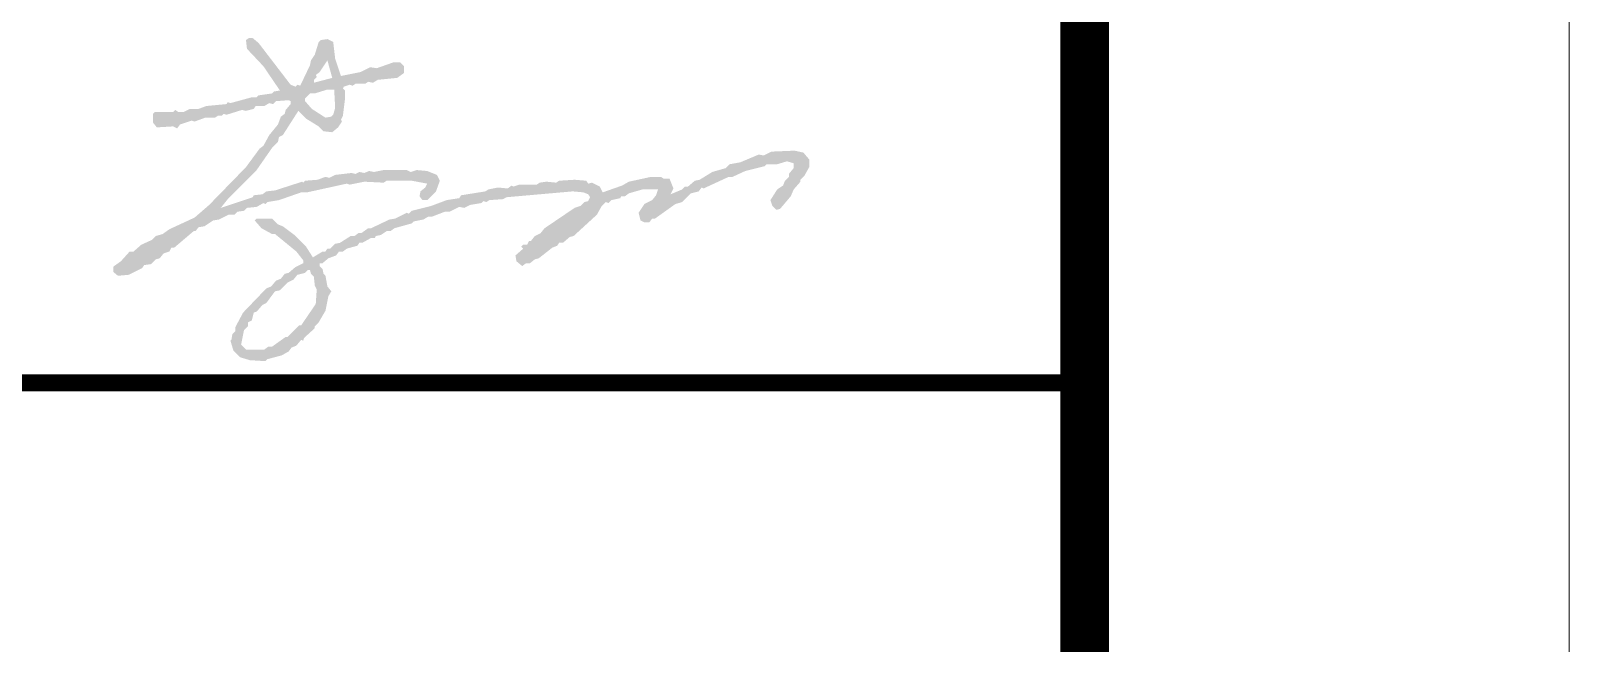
# Model space of a CAD drawing. Extents: x 3753737 to 4713801, y -857380 to 24339.
# Drawn here: x 4142237 to 4145411, y -618590 to -617328 of the extents above; entities that cross this region are included whole.
import ezdxf

# ---------------------------------------------------------------- set-up
doc = ezdxf.new("R2010")
doc.units = 0
doc.header["$LTSCALE"] = 1000
doc.header["$MEASUREMENT"] = 0
doc.layers.get('0').update_dxf_attribs({"linetype": 'CONTINUOUS'})
doc.layers.add('!!电气', color=1, linetype='CONTINUOUS')
doc.layers.add('图框', color=147, linetype='CONTINUOUS', lineweight=20)

# ---------------------------------------------------------------- blocks, each defined once
blk = doc.blocks.new('A$C72CB06F2')
at = {"linetype": 'Continuous'}
h = blk.add_hatch(color=0, dxfattribs=at)
h.dxf.hatch_style = 1
h.paths.add_polyline_path([(-1590.2, -28581.3), (-1590.2, -28575.3), (-1584.2, -28569.3), (-1586.2, -28565.3), (-1578.2, -28559.3), (-1562.2, -28535.3), (-1552.2, -28571.3)], flags=16)
h.paths.add_polyline_path([(-1608.2, -28619.3), (-1608.2, -28613.3), (-1598.2, -28603.3), (-1588.2, -28603.3), (-1562.2, -28595.3), (-1548.2, -28595.3), (-1546.2, -28633.3), (-1550.2, -28647.3), (-1554.2, -28651.3), (-1566.2, -28653.3), (-1594.2, -28635.3)], flags=16)
h.paths.add_polyline_path([(-1740.2, -29121.3), (-1734.2, -29091.3), (-1726.2, -29083.3), (-1726.2, -29075.3), (-1718.2, -29071.3), (-1714.2, -29055.3), (-1708.2, -29053.3), (-1696.2, -29039.3), (-1688.2, -29035.3), (-1670.2, -29011.3), (-1660.2, -29009.3), (-1644.2, -28993.3), (-1632.2, -28987.3), (-1624.2, -28977.3), (-1608.2, -28973.3), (-1602.2, -28967.3), (-1598.2, -28967.3), (-1596.2, -28975.3), (-1590.2, -28981.3), (-1588.2, -28999.3), (-1584.2, -29007.3), (-1586.2, -29037.3), (-1616.2, -29081.3), (-1620.2, -29081.3), (-1644.2, -29105.3), (-1648.2, -29105.3), (-1676.2, -29125.3), (-1684.2, -29125.3), (-1692.2, -29131.3), (-1730.2, -29131.3)], flags=16)
h.paths.add_polyline_path([(-1760.2, -29111.3), (-1762.2, -29113.3), (-1756.2, -29133.3), (-1742.2, -29147.3), (-1722.2, -29153.3), (-1690.2, -29155.3), (-1686.2, -29151.3), (-1656.2, -29143.3), (-1642.2, -29135.3), (-1636.2, -29127.3), (-1626.2, -29123.3), (-1616.2, -29111.3), (-1612.2, -29113.3), (-1610.2, -29107.3), (-1588.2, -29087.3), (-1588.2, -29083.3), (-1580.2, -29075.3), (-1566.2, -29051.3), (-1560.2, -29021.3), (-1554.2, -29011.3), (-1562.2, -29001.3), (-1566.2, -28979.3), (-1570.2, -28975.3), (-1572.2, -28965.3), (-1578.2, -28959.3), (-1578.2, -28953.3), (-1572.2, -28953.3), (-1560.2, -28943.3), (-1544.2, -28937.3), (-1538.2, -28929.3), (-1530.2, -28929.3), (-1522.2, -28923.3), (-1500.2, -28917.3), (-1496.2, -28911.3), (-1490.2, -28911.3), (-1472.2, -28901.3), (-1464.2, -28901.3), (-1462.2, -28897.3), (-1452.2, -28895.3), (-1440.2, -28887.3), (-1432.2, -28887.3), (-1424.2, -28881.3), (-1388.2, -28871.3), (-1384.2, -28867.3), (-1364.2, -28863.3), (-1354.2, -28857.3), (-1346.2, -28857.3), (-1320.2, -28847.3), (-1310.2, -28847.3), (-1290.2, -28837.3), (-1280.2, -28839.3), (-1268.2, -28833.3), (-1244.2, -28829.3), (-1240.2, -28825.3), (-1234.2, -28827.3), (-1228.2, -28823.3), (-1200.2, -28821.3), (-1192.2, -28817.3), (-1056.2, -28805.3), (-1034.2, -28807.3), (-1024.2, -28811.3), (-1020.2, -28817.3), (-1024.2, -28825.3), (-1032.2, -28827.3), (-1040.2, -28835.3), (-1052.2, -28839.3), (-1114.2, -28881.3), (-1122.2, -28891.3), (-1134.2, -28897.3), (-1142.2, -28907.3), (-1146.2, -28907.3), (-1150.2, -28915.3), (-1158.2, -28915.3), (-1162.2, -28919.3), (-1158.2, -28923.3), (-1174.2, -28937.3), (-1172.2, -28949.3), (-1160.2, -28959.3), (-1152.2, -28953.3), (-1144.2, -28953.3), (-1134.2, -28945.3), (-1126.2, -28943.3), (-1098.2, -28921.3), (-1088.2, -28917.3), (-1084.2, -28911.3), (-1076.2, -28911.3), (-1062.2, -28899.3), (-1054.2, -28897.3), (-1006.2, -28853.3), (-996.2, -28835.3), (-988.2, -28827.3), (-982.2, -28829.3), (-976.2, -28823.3), (-958.2, -28819.3), (-956.2, -28815.3), (-948.2, -28815.3), (-940.2, -28809.3), (-912.2, -28801.3), (-880.2, -28801.3), (-884.2, -28813.3), (-892.2, -28823.3), (-908.2, -28831.3), (-920.2, -28849.3), (-916.2, -28865.3), (-908.2, -28869.3), (-898.2, -28869.3), (-892.2, -28861.3), (-886.2, -28861.3), (-844.2, -28831.3), (-830.2, -28827.3), (-812.2, -28809.3), (-796.2, -28805.3), (-790.2, -28797.3), (-786.2, -28799.3), (-734.2, -28775.3), (-726.2, -28775.3), (-700.2, -28763.3), (-660.2, -28753.3), (-656.2, -28749.3), (-634.2, -28749.3), (-614.2, -28743.3), (-600.2, -28747.3), (-600.2, -28757.3), (-610.2, -28769.3), (-610.2, -28775.3), (-618.2, -28783.3), (-622.2, -28793.3), (-634.2, -28801.3), (-648.2, -28823.3), (-644.2, -28835.3), (-636.2, -28843.3), (-628.2, -28841.3), (-606.2, -28815.3), (-600.2, -28801.3), (-586.2, -28785.3), (-586.2, -28781.3), (-578.2, -28773.3), (-568.2, -28755.3), (-568.2, -28739.3), (-580.2, -28725.3), (-598.2, -28721.3), (-646.2, -28723.3), (-662.2, -28731.3), (-672.2, -28729.3), (-710.2, -28745.3), (-732.2, -28749.3), (-740.2, -28757.3), (-768.2, -28765.3), (-794.2, -28781.3), (-804.2, -28783.3), (-818.2, -28795.3), (-824.2, -28795.3), (-830.2, -28801.3), (-854.2, -28811.3), (-848.2, -28799.3), (-856.2, -28779.3), (-868.2, -28779.3), (-874.2, -28775.3), (-894.2, -28775.3), (-940.2, -28785.3), (-954.2, -28793.3), (-994.2, -28807.3), (-1000.2, -28795.3), (-1016.2, -28787.3), (-1024.2, -28789.3), (-1028.2, -28783.3), (-1052.2, -28781.3), (-1084.2, -28783.3), (-1090.2, -28787.3), (-1110.2, -28785.3), (-1124.2, -28787.3), (-1130.2, -28791.3), (-1166.2, -28791.3), (-1178.2, -28795.3), (-1182.2, -28793.3), (-1190.2, -28799.3), (-1210.2, -28797.3), (-1230.2, -28801.3), (-1236.2, -28805.3), (-1286.2, -28813.3), (-1290.2, -28819.3), (-1316.2, -28823.3), (-1348.2, -28835.3), (-1388.2, -28845.3), (-1394.2, -28851.3), (-1398.2, -28849.3), (-1422.2, -28861.3), (-1434.2, -28863.3), (-1472.2, -28881.3), (-1478.2, -28881.3), (-1492.2, -28891.3), (-1498.2, -28891.3), (-1506.2, -28897.3), (-1514.2, -28897.3), (-1536.2, -28911.3), (-1546.2, -28913.3), (-1556.2, -28923.3), (-1562.2, -28923.3), (-1566.2, -28929.3), (-1572.2, -28929.3), (-1592.2, -28941.3), (-1606.2, -28919.3), (-1630.2, -28895.3), (-1654.2, -28877.3), (-1664.2, -28873.3), (-1676.2, -28861.3), (-1708.2, -28861.3), (-1712.2, -28865.3), (-1698.2, -28881.3), (-1676.2, -28893.3), (-1670.2, -28893.3), (-1626.2, -28929.3), (-1612.2, -28947.3), (-1612.2, -28953.3), (-1628.2, -28961.3), (-1642.2, -28973.3), (-1650.2, -28975.3), (-1658.2, -28985.3), (-1668.2, -28989.3), (-1678.2, -29001.3), (-1688.2, -29005.3), (-1736.2, -29055.3), (-1752.2, -29085.3), (-1752.2, -29093.3), (-1758.2, -29099.3)])
h.paths.add_polyline_path([(-2002.2, -28959.3), (-2004.2, -28961.3), (-2004.2, -28971.3), (-1994.2, -28979.3), (-1972.2, -28977.3), (-1944.2, -28963.3), (-1940.2, -28957.3), (-1926.2, -28955.3), (-1916.2, -28945.3), (-1908.2, -28943.3), (-1900.2, -28933.3), (-1888.2, -28929.3), (-1884.2, -28921.3), (-1878.2, -28921.3), (-1838.2, -28887.3), (-1834.2, -28887.3), (-1828.2, -28879.3), (-1816.2, -28877.3), (-1798.2, -28865.3), (-1786.2, -28863.3), (-1766.2, -28853.3), (-1754.2, -28853.3), (-1748.2, -28847.3), (-1734.2, -28845.3), (-1728.2, -28839.3), (-1708.2, -28837.3), (-1694.2, -28829.3), (-1690.2, -28831.3), (-1686.2, -28827.3), (-1662.2, -28823.3), (-1616.2, -28807.3), (-1604.2, -28807.3), (-1522.2, -28789.3), (-1516.2, -28791.3), (-1486.2, -28785.3), (-1446.2, -28787.3), (-1440.2, -28783.3), (-1388.2, -28783.3), (-1356.2, -28789.3), (-1360.2, -28797.3), (-1370.2, -28805.3), (-1372.2, -28815.3), (-1366.2, -28823.3), (-1356.2, -28823.3), (-1338.2, -28805.3), (-1330.2, -28783.3), (-1336.2, -28771.3), (-1356.2, -28763.3), (-1378.2, -28761.3), (-1390.2, -28765.3), (-1398.2, -28761.3), (-1446.2, -28761.3), (-1466.2, -28765.3), (-1476.2, -28763.3), (-1486.2, -28767.3), (-1496.2, -28765.3), (-1504.2, -28769.3), (-1512.2, -28767.3), (-1546.2, -28771.3), (-1558.2, -28777.3), (-1566.2, -28775.3), (-1582.2, -28781.3), (-1608.2, -28783.3), (-1612.2, -28787.3), (-1614.2, -28785.3), (-1670.2, -28803.3), (-1688.2, -28805.3), (-1696.2, -28811.3), (-1714.2, -28813.3), (-1716.2, -28817.3), (-1782.2, -28839.3), (-1766.2, -28819.3), (-1708.2, -28761.3), (-1676.2, -28715.3), (-1664.2, -28703.3), (-1662.2, -28693.3), (-1654.2, -28689.3), (-1622.2, -28639.3), (-1606.2, -28655.3), (-1580.2, -28671.3), (-1570.2, -28681.3), (-1552.2, -28683.3), (-1540.2, -28673.3), (-1532.2, -28661.3), (-1534.2, -28657.3), (-1530.2, -28649.3), (-1526.2, -28617.3), (-1526.2, -28597.3), (-1530.2, -28593.3), (-1528.2, -28589.3), (-1516.2, -28585.3), (-1510.2, -28587.3), (-1504.2, -28583.3), (-1484.2, -28583.3), (-1478.2, -28579.3), (-1468.2, -28581.3), (-1458.2, -28575.3), (-1418.2, -28571.3), (-1404.2, -28561.3), (-1404.2, -28547.3), (-1412.2, -28539.3), (-1426.2, -28539.3), (-1460.2, -28551.3), (-1474.2, -28549.3), (-1494.2, -28559.3), (-1534.2, -28567.3), (-1546.2, -28531.3), (-1550.2, -28497.3), (-1562.2, -28491.3), (-1576.2, -28493.3), (-1580.2, -28497.3), (-1588.2, -28523.3), (-1596.2, -28535.3), (-1598.2, -28545.3), (-1618.2, -28587.3), (-1624.2, -28585.3), (-1628.2, -28589.3), (-1638.2, -28585.3), (-1704.2, -28499.3), (-1716.2, -28489.3), (-1724.2, -28489.3), (-1730.2, -28493.3), (-1728.2, -28511.3), (-1694.2, -28547.3), (-1660.2, -28597.3), (-1672.2, -28599.3), (-1676.2, -28603.3), (-1704.2, -28607.3), (-1708.2, -28611.3), (-1718.2, -28611.3), (-1762.2, -28623.3), (-1768.2, -28621.3), (-1770.2, -28625.3), (-1812.2, -28629.3), (-1828.2, -28635.3), (-1846.2, -28635.3), (-1858.2, -28641.3), (-1870.2, -28641.3), (-1876.2, -28637.3), (-1880.2, -28641.3), (-1918.2, -28641.3), (-1922.2, -28645.3), (-1922.2, -28663.3), (-1914.2, -28673.3), (-1880.2, -28671.3), (-1872.2, -28675.3), (-1866.2, -28667.3), (-1842.2, -28659.3), (-1836.2, -28661.3), (-1814.2, -28653.3), (-1794.2, -28653.3), (-1788.2, -28649.3), (-1780.2, -28649.3), (-1776.2, -28645.3), (-1770.2, -28647.3), (-1738.2, -28637.3), (-1730.2, -28639.3), (-1714.2, -28635.3), (-1710.2, -28629.3), (-1692.2, -28629.3), (-1682.2, -28623.3), (-1674.2, -28625.3), (-1668.2, -28619.3), (-1642.2, -28617.3), (-1638.2, -28619.3), (-1638.2, -28625.3), (-1648.2, -28637.3), (-1650.2, -28645.3), (-1658.2, -28651.3), (-1664.2, -28667.3), (-1682.2, -28689.3), (-1694.2, -28711.3), (-1702.2, -28717.3), (-1730.2, -28755.3), (-1806.2, -28833.3), (-1836.2, -28859.3), (-1888.2, -28883.3), (-1902.2, -28893.3), (-1916.2, -28897.3), (-1924.2, -28905.3), (-1946.2, -28915.3), (-1962.2, -28929.3), (-1970.2, -28929.3), (-1988.2, -28949.3)])
at = {"layer": '图框', "const_width": 35}
blk.add_lwpolyline([(-7000, -29199.7), (0, -29199.7)], dxfattribs=at)

msp = doc.modelspace()

# ---------------------------------------------------------------- linework, layer by layer
at = {"layer": '图框'}
msp.add_lwpolyline([(4086010.8, -587899.4), (4145410.6, -587899.4), (4145410.6, -629853.6), (4086010.8, -629853.6)], close=True, dxfattribs=at)
at = {"layer": '图框', "const_width": 100}
msp.add_lwpolyline([(4088510.8, -628853.6), (4144410.8, -628853.6), (4144410.8, -588853.6), (4088510.8, -588853.6)], close=True, dxfattribs=at)

# ---------------------------------------------------------------- block references
at = {"layer": '!!电气', "color": 2}
msp.add_blockref('A$C72CB06F2', (4144410.8, -588853.6), dxfattribs=at)

doc.saveas('drawing.dxf')
